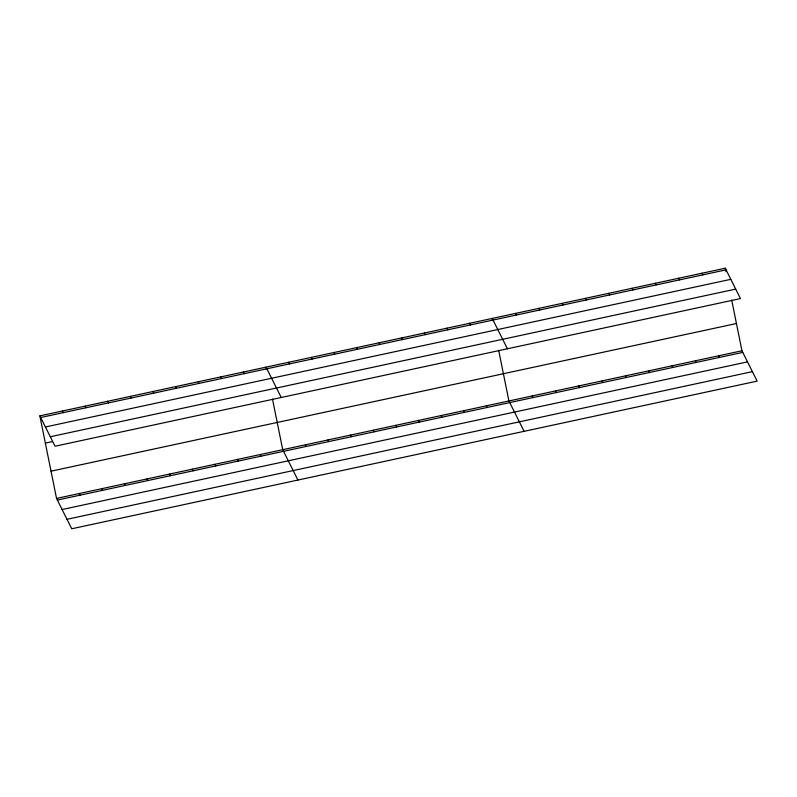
<?xml version="1.0" encoding="UTF-8"?>
<svg xmlns="http://www.w3.org/2000/svg" width="797" height="797" viewBox="0 0 797 797"><rect width="100%" height="100%" fill="white"/><g stroke="black" fill="none" stroke-linecap="round" stroke-linejoin="round"><path stroke-width="1.2" d="M39.85 415.885L725.26 268.22L740.453 298.576L55.053 446.23L39.85 415.885L56.547 498.424L71.74 528.78L757.15 381.115L741.947 350.77L731.716 300.14M40.667 417.518L726.077 269.854M45.409 426.993L730.819 279.329M50.301 436.756L735.711 289.092M45.359 443.122L52.502 441.588M51.038 471.186L736.438 323.522M56.547 498.424L741.947 350.77M57.364 500.058L742.764 352.394M62.106 509.532L747.516 361.878M66.998 519.295L752.408 371.641M701.958 273.241L702.775 274.875M718.645 355.781L719.462 357.415M678.645 278.263L679.462 279.896M695.343 360.802L696.16 362.436M655.343 283.284L656.16 284.918M672.04 365.823L672.857 367.457M632.041 288.305L632.858 289.939M648.738 370.844L649.555 372.478M608.739 293.326L609.556 294.96M625.436 375.865L626.253 377.499M585.436 298.347L586.253 299.981M602.124 380.886L602.94 382.52M562.134 303.368L562.951 305.002M578.821 385.907L579.638 387.541M538.822 308.389L539.639 310.023M555.519 390.928L556.336 392.562M515.52 313.41L516.336 315.034M532.217 395.95L533.034 397.583M507.42 348.777L492.217 318.431L492.676 320.703M524.107 431.316L508.914 400.971L498.673 350.341M469.602 323.303L470.419 324.937M486.3 405.842L487.106 407.476M446.978 328.175L447.794 329.809M463.675 410.714L464.492 412.348M424.363 333.046L425.18 334.68M441.06 415.586L441.877 417.22M401.748 337.918L402.565 339.552M418.435 420.457L419.252 422.091M379.123 342.79L379.94 344.424M395.82 425.329L396.637 426.963M356.508 347.661L357.325 349.295M373.205 430.211L374.022 431.835M333.893 352.533L334.71 354.167M350.58 435.082L351.397 436.706M311.268 357.415L312.085 359.039M327.965 439.954L328.782 441.588M288.653 362.286L289.47 363.91M305.351 444.826L306.168 446.459M281.231 397.504L266.039 367.158L266.497 369.429M297.929 480.053L282.726 449.697L272.494 399.068M243.414 372.03L244.231 373.663M260.111 454.569L260.928 456.203M220.799 376.901L221.616 378.535M237.496 459.441L238.313 461.074M198.174 381.773L198.991 383.407M214.871 464.312L215.688 465.946M175.559 386.645L176.376 388.278M192.256 469.184L193.073 470.818M152.944 391.516L153.761 393.15M169.641 474.066L170.458 475.689M130.319 396.398L131.136 398.022M147.017 478.937L147.834 480.561M107.705 401.27L108.522 402.893M124.402 483.809L125.219 485.443M85.09 406.141L85.907 407.765M101.777 488.681L102.594 490.314M62.465 411.013L63.282 412.647M79.162 493.552L79.979 495.186M725.26 268.22L725.947 271.628"/></g></svg>
